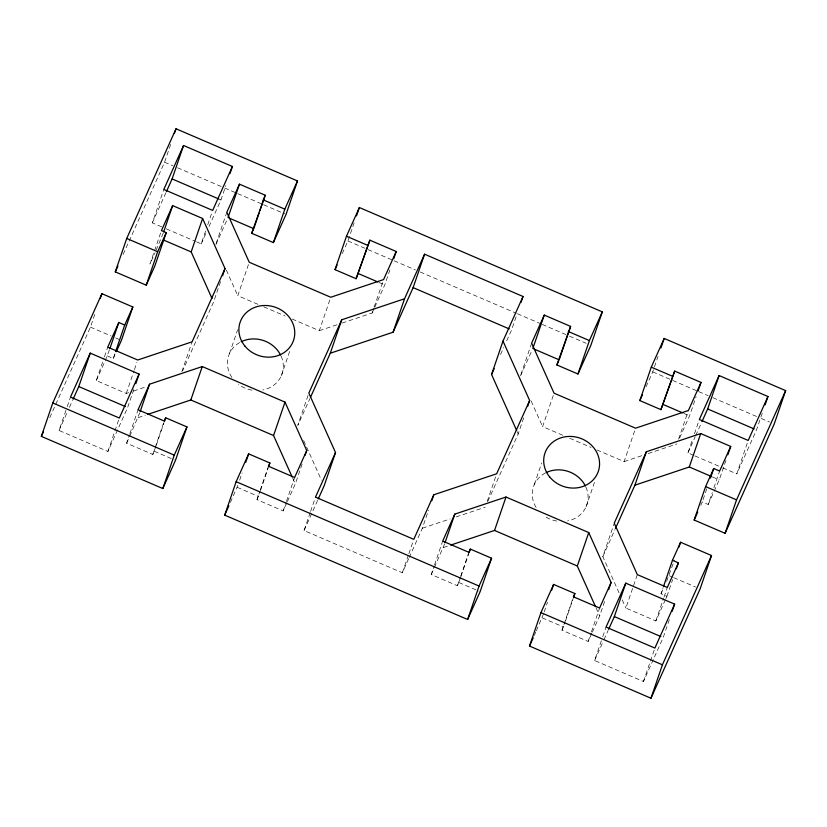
<?xml version="1.0" encoding="UTF-8"?>
<svg xmlns="http://www.w3.org/2000/svg" width="827" height="827" viewBox="0 0 827 827"><rect width="100%" height="100%" fill="white"/><g stroke="black" fill="none" stroke-linecap="round" stroke-linejoin="round"><path stroke-width="0.62" stroke-dasharray="4.13 3.1" d="M49.796 417.573L90.453 327.12L95.767 311.593M133.767 389.62L127.637 407.525L107.892 451.459L59.048 430.485L66.811 407.794M67.225 406.605L70.491 397.053M123.151 254.375L164.583 162.206L171.117 143.102M128.692 392.639L126.273 393.445L96.294 380.575L104.068 357.884M104.471 356.695L107.737 347.144M161.668 226.867L152.364 222.866L163.808 189.435M105.256 360.634L109.412 349.966M107.365 355.941L113.278 358.473L115.315 352.509M160.603 232.997L149.966 264.04L155.073 252.68M163.25 233.08L155.59 251.542M126.273 393.445L134.036 370.765M134.45 369.566L136.9 362.402M107.892 451.459L119.336 418.038M155.879 446.446L152.788 454.447L126.603 443.2L129.467 434.847M129.87 433.648L138.047 409.768M129.736 436.232L139.732 412.859M196.557 241.846L201.209 243.851L205.706 230.712M207.742 224.748L212.239 211.609M209.004 226.505L220.954 199.907L225.864 185.579M216.198 243.293L226.825 212.25M152.788 454.447L164.242 421.026M156.293 445.246L164.056 422.566M181.878 371.664L192.091 341.82M220.53 281.687L213.583 301.979L182.736 370.599M257.879 304.305L237.794 295.684L249.237 262.252M229.461 353.625L237.638 329.746M230.423 502.371L238.021 484.911M239.654 480.136L242.104 472.972M281.283 375.882L289.863 350.803M286.876 502.702L283.185 510.91L257.001 499.653L259.854 491.3M260.267 490.111L268.444 466.232M257.001 499.653L260.081 491.651M260.495 490.452L268.258 467.772M342.254 253.579L347.929 240.957L354.876 220.654M292.138 319.015L319.305 330.686L330.748 297.255M308.016 395.502L297.792 425.357L309.918 398.614M283.185 510.91L286.049 502.547M286.452 501.358L294.629 477.479M287.403 501.534L295.301 483.95L302.248 463.647M342.12 323.057L372.129 313.009L373.773 308.233M374.176 307.034L383.583 279.578M374.765 307.158L384.762 284.922L390.478 268.206M408.662 558.69L402.346 572.77L304.047 530.541L310.177 512.637M310.59 511.437L315.49 497.12M402.346 572.77L408.476 554.855M408.879 553.666L413.376 540.527M409.189 557.522L422.37 528.205L428.5 510.3M516.089 316.782L511.593 329.921L505.793 342.823M460.525 577.742L457.434 585.754L431.249 574.507L434.113 566.144M434.516 564.955L442.693 541.075M434.413 567.467L444.595 543.959M531.637 343.174L520.193 376.605L532.299 349.687M457.434 585.754L460.298 577.391M460.711 576.202L468.878 552.322M460.939 576.553L468.702 553.863M487.248 501.255L496.645 473.788M487.827 501.41L518.198 433.937L524.339 416.033M562.691 435.229L542.605 426.608L554.049 393.176M534.273 484.55L541.633 463.058M536.372 630.774L543.815 613.076M544.228 611.877L547.495 602.325M586.095 506.806L595.089 480.539M591.822 633.317L588.162 641.463L561.978 630.205L573.421 596.784M561.978 630.205L565.068 622.204M565.472 621.005L573.245 598.324M646.032 386.809L652.741 371.881L658.054 356.365M596.949 449.95L624.116 461.611L634.743 430.578M619.061 592.835L602.811 556.581L613.851 524.349M588.162 641.463L591.026 633.1M591.439 631.911L599.616 608.031M592.349 632.159L599.658 615.888L605.385 599.172M653.32 659.532L643.447 681.5L594.603 660.515L602.366 637.834M602.78 636.645L606.046 627.093M678.585 439.158L687.981 411.701M679.577 438.083L689.573 415.847L696.107 396.743M665.342 599.802L655.852 620.922L625.884 608.041L637.328 574.61M693.729 455.398L687.919 452.907L692.819 438.579M694.453 433.803L699.363 419.475M665.869 598.634L666.924 596.288L661.021 593.755L663.068 587.78M666.603 581.329L674.46 560.158M655.852 620.922L663.626 598.231M664.029 597.042L667.306 587.49M666.924 596.288L672.651 579.572M703.095 499.57L707.592 486.431M643.447 681.5L654.891 648.068M700.758 505.338L702.278 501.958L708.191 504.491L712.274 492.551M713.908 487.775L719.635 471.059M669.322 619.65L663.192 637.565L653.837 658.375M708.191 504.491L719.263 479.856L726.209 459.564M722.808 467.886L736.764 473.881L748.208 440.45M762.236 413.231L756.509 429.947L736.764 473.881M59.048 430.485L67.359 411.98M69.437 407.36L72.559 400.423M152.364 222.866L165.876 192.805M96.294 380.575L104.729 361.802M113.278 358.473L115.811 352.829M201.209 243.851L206.926 231.126M126.603 443.2L129.219 437.39M215.909 244.513L227.487 218.762M372.129 313.009L374.238 308.326M304.047 530.541L317.754 500.056M500.521 354.556L503.684 347.516M431.249 574.507L433.886 568.645M534.263 635.477L535.844 631.952M602.811 556.581L614.916 529.662M594.603 660.515L603.431 640.863M603.958 639.705L608.114 630.453M687.919 452.907L695.187 436.718M695.714 435.56L701.43 422.845M661.021 593.755L663.564 588.1M133.519 391.016L145.604 386.974M319.305 330.686L340.91 323.46M138.099 417.635L145.283 415.226M624.116 461.611L643.323 455.191M648.13 453.578L676.941 443.934M422.37 528.205L450.157 518.922M456.204 516.906L485.201 507.22M443.365 547.546L448.244 545.913M164.583 162.206L172.833 165.751M177.557 167.778L223.548 187.533M224.727 188.039L236.522 193.105M237.7 193.611L262.459 204.248M263.637 204.755L284.87 213.873M347.929 240.957L366.888 249.103M368.067 249.609L392.959 260.298M394.138 260.805L415.474 269.964M420.209 272L516.203 313.237M517.392 313.743L541.085 323.926M542.274 324.432L568.345 335.628M569.524 336.144L586.116 343.267M652.741 371.881L697.554 391.13M698.732 391.636L708.16 395.688M712.884 397.715L756.519 416.457M761.233 418.483L769.492 422.028M218.628 198.914L220.954 199.907M379.035 282.462L384.762 284.922M683.846 413.386L689.573 415.847M166.32 228.862L195.389 241.35M694.897 455.904L721.64 467.389M712.336 476.89L719.263 479.856M263.782 306.838L285.046 315.976M569.772 438.279L591.036 447.407M90.453 327.12L111.087 335.979M115.666 337.943L120.246 339.918M669.146 575.685L672.578 577.153M673.726 577.649L695.497 587.005M154.246 451.222L174.311 459.833M542.181 617.852L563.435 626.98M237.204 487.299L258.448 496.427M458.892 582.518L478.957 591.14M303.664 440.533L321.455 480.156M292.717 478.182L295.301 483.95M622.214 599.854L625.884 608.041M531.141 401.023L542.605 426.608M517.154 431.611L518.198 433.937M596.019 607.762L599.658 615.888M226.329 270.098L237.794 295.684M585.909 487.072A28.211 25.534 18.9 0 1 567.642 520.938M556.767 521.072A28.211 25.534 18.9 0 1 544.342 516.017M536.103 507.396A28.211 25.534 18.9 0 1 544.962 473.199M281.097 356.137A28.211 25.534 18.9 0 1 262.831 390.013M251.956 390.148A28.211 25.534 18.9 0 1 238.548 384.379M231.932 377.463A28.211 25.534 18.9 0 1 240.15 342.275"/><path stroke-width="1.24" d="M305.111 455.295L306.745 450.519L285.005 402.108L202.264 366.557L149.542 384.204L138.047 409.768L164.242 421.026L165.689 417.79L186.943 426.918L175.489 460.339L162.816 488.55L41.35 436.377L52.794 402.945L101.907 293.688L132.837 306.972L121.393 340.404L116.318 351.702M100.263 298.464L101.907 293.688M222.577 275.711L225.027 268.548L202.625 218.493L172.647 205.623L161.42 230.609L166.237 232.676L154.794 266.108L146.224 285.16L115.284 271.876L126.727 238.445L176.027 128.774L297.493 180.948L286.049 214.379L273.375 242.58L251.677 233.266L265.198 195.213L239.458 184.163L226.825 212.25L249.237 262.252L330.748 297.255L383.583 279.578L396.205 251.491L369.865 240.171L356.117 278.72L335.028 269.654L346.472 236.222L359.373 207.525L602.304 311.872L590.86 345.304L577.959 374L556.871 364.945L570.609 326.407L544.269 315.087L531.637 343.174L554.049 393.176L635.56 428.19L688.395 410.502L701.017 382.415L674.677 371.106L660.928 409.644L639.84 400.578L651.283 367.147L664.184 338.45L785.65 390.623L774.206 424.055L725.093 533.312L694.163 520.028L705.607 486.596L713.722 468.527L719.635 471.059L730.706 446.425L700.727 433.555L646.352 451.749L614.254 523.15L637.328 574.61L667.306 587.49L678.378 562.856L672.465 560.324L680.59 542.254L711.53 555.537L700.087 588.969L650.973 698.226L529.507 646.052L540.951 612.621L553.625 584.42L574.879 593.548L573.649 597.125M73.076 399.265L78.792 386.55L90.236 353.119L139.081 374.093L135.814 383.645M174.394 133.55L176.027 128.774M109.815 348.777L118.809 322.509L124.722 325.042L115.728 351.31M166.392 191.647L172.109 178.932L183.553 145.5L232.397 166.485L229.947 173.649M163.653 231.88L172.647 205.623M146.224 285.16L157.668 251.739L166.237 232.676M212.012 298.485L191.182 251.925L202.625 218.493M140.145 411.66L149.542 384.204M228.004 217.594L239.458 184.163M164.47 421.367L165.689 417.79M147.682 414.42L190.82 399.989L202.264 366.557M162.816 488.55L174.259 455.119L186.943 426.918M259.068 213.128L253.755 228.645L229.182 218.09M259.885 210.74L265.198 195.213M273.375 242.58L284.819 209.148L297.493 180.948M608.651 589.62L611.101 582.456L588.741 532.567L505.99 497.027L454.809 514.115L442.693 541.075L468.878 552.322L470.336 549.087L491.579 558.215L480.136 591.646L467.627 619.475L224.696 515.128L236.14 481.696L248.648 453.868L269.891 462.996L268.672 466.573M245.784 462.221L248.648 453.868M292.2 477.034L273.561 435.529L285.005 402.108M356.509 215.878L359.373 207.525M310.445 397.446L330.283 353.222L341.727 319.791L404.537 298.774L424.571 254.199L523.036 296.49L520.989 302.465M356.117 278.72L369.865 240.171M393.755 258.655L396.205 251.491M341.727 319.791L308.833 393.114L335.524 452.555L324.07 485.987L318.281 498.888M330.283 353.222L393.094 332.206L404.537 298.774M393.094 332.206L413.128 287.631L424.571 254.199M431.766 500.748L433.813 494.773L496.645 473.788L529.652 400.506L503.002 341.065L523.036 296.49M516.637 430.443L491.558 374.497L503.002 341.065M444.998 542.77L454.809 514.115M532.826 348.518L544.269 315.087M469.105 552.674L470.336 549.087M527.605 406.481L529.652 400.506M450.674 545.107L494.546 530.448L505.99 497.027M467.627 619.475L479.071 586.043L491.579 558.215M570.609 326.407L559.166 359.828L533.963 349.015M577.959 374L589.403 340.569L602.304 311.872M551.588 590.385L553.625 584.42M595.502 606.604L577.298 565.999L588.741 532.567M660.907 348.002L664.184 338.45M615.443 528.494L634.909 485.18L646.352 451.749M660.928 409.644L674.677 371.106M608.631 629.306L614.347 616.58L625.791 583.149L674.636 604.134L672.186 611.298M698.153 390.778L701.017 382.415M701.947 421.687L707.664 408.962L719.108 375.541L767.952 396.515L765.089 404.879M634.909 485.18L689.284 466.986L700.727 433.555M663.471 586.591L672.465 560.324M678.957 547.029L680.59 542.254M676.331 568.831L678.378 562.856M710.455 478.078L713.722 468.527M727.843 454.788L730.706 446.425M650.973 698.226L662.417 664.794L711.53 555.537M725.093 533.312L736.547 499.88L785.65 390.623M41.35 436.377L43.459 431.673M115.284 271.876L117.91 266.046M90.236 353.119L70.491 397.053L119.336 418.038L139.081 374.093M183.553 145.5L163.808 189.435L212.653 210.42L232.397 166.485M118.809 322.509L107.737 347.144L137.716 360.014L192.091 341.82L225.027 268.548M124.722 325.042L132.837 306.972M251.677 233.266L253.227 229.803M224.696 515.128L228.862 505.855M335.028 269.654L337.085 265.064M269.891 462.996L268.444 466.232L294.629 477.479L306.745 450.519M335.524 452.555L315.49 497.12L413.789 539.338L433.813 494.773M491.558 374.497L494.195 368.625M556.871 364.945L558.701 360.851M529.507 646.052L533.208 637.824M639.84 400.578L642.414 394.841M574.879 593.548L573.421 596.784L599.616 608.031L611.101 582.456M625.791 583.149L606.046 627.093L654.891 648.068L674.636 604.134M719.108 375.541L699.363 419.475L748.208 440.45L767.952 396.515M694.163 520.028L697.709 512.12M263.12 199.834L284.819 209.148M346.472 236.222L367.57 245.288M568.314 331.513L589.403 340.569M651.283 367.147L672.382 376.213M172.109 178.932L218.628 198.914M707.664 408.962L754.183 428.944M413.128 287.631L509.215 328.898M358.411 273.603L377.887 281.966M663.233 404.527L682.699 412.89M163.508 240.037L191.182 251.925M689.284 466.986L711.189 476.393M705.607 486.596L736.547 499.88M126.727 238.445L157.668 251.739M190.82 399.989L273.561 435.529M494.546 530.448L577.298 565.999M78.792 386.55L125.311 406.533M614.347 616.58L660.866 636.563M52.794 402.945L174.259 455.119M236.14 481.696L479.071 586.043M540.951 612.621L662.417 664.794M546.006 472.662A28.211 25.534 18.9 0 1 585.413 486.018M241.195 341.737A28.211 25.534 18.9 0 1 280.601 355.093M549.604 476.869A28.211 25.534 18.9 0 0 597.539 473.375A28.211 25.534 18.9 0 0 567.746 436.501A28.211 25.534 18.9 0 0 549.604 476.869M244.792 345.944A28.211 25.534 18.9 0 0 292.727 342.45A28.211 25.534 18.9 0 0 262.934 305.577A28.211 25.534 18.9 0 0 244.792 345.944"/></g></svg>
